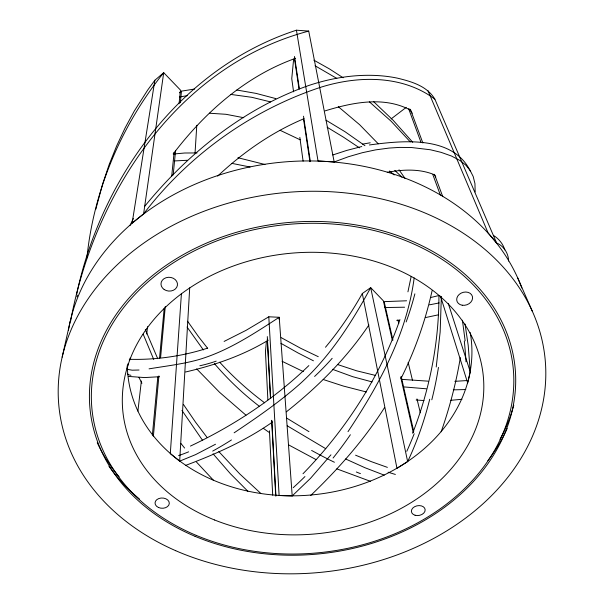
<?xml version="1.0" encoding="UTF-8"?>
<svg xmlns="http://www.w3.org/2000/svg" width="604" height="604" viewBox="0 0 604 604"><rect width="100%" height="100%" fill="white"/><g stroke="black" fill="none" stroke-linecap="round" stroke-linejoin="round"><path stroke-width="0.91" d="M139.033 370.018L132.163 370.184L128.463 369.557L127.278 368.946L127.301 365.586M438.927 296.254C438.874 343.042 429.678 389.701 412.63 433.234M189.701 287.866L179.675 461.146L195.643 454.601L215.515 444.234M475.159 191.959L474.94 183.518L473.181 176.481L470.078 170.32L465.699 165.051L459.908 160.468L451.498 156.036L441.109 152.351L430.38 149.762L411.407 147.512L399.335 147.414L389.036 148.071L375.628 149.875L362.362 152.699L348.523 156.693L334.178 161.963L318.021 160.974L296.428 30.2C180.551 67.844 101.374 178.044 76.67 294.088M195.054 152.955L196.783 125.315M181.442 293.378L170.298 453.612L179.675 461.146M152.374 435.167L157.78 377.024M159.532 358.195L164.182 308.274M153.34 436.594L158.905 375.914M160.573 357.772L165.277 306.477M266.424 341.373L265.443 351.551L267.882 399.924M293.635 59.169L291.755 78.618L293.574 91.823M173.167 174.956L175.598 150.426M180.339 102.695L181.487 91.136L194.579 89.045M86.923 257.863C93.665 190.373 121.344 125.473 163.714 72.676L180.453 90.064L179.063 103.692M171.695 176.217L174.126 152.306M279.033 319.071L279.214 317.281L268.795 316.798L246.024 330.358L224.114 341.426M137.916 411.113L141.359 381.011M146.719 334.02L147.557 326.666M154.873 80.249L132.133 223.11L143.609 213.884L163.714 72.676L154.873 80.249L147.754 89.958L134.322 110.977L125.081 127.98L116.663 145.889L109.165 164.567L102.71 183.744L96.504 206.613M127.278 368.946L128.025 363.714M436.224 366.99L440.15 332.004L441.365 296.458M414.178 277.916C406.786 334.208 379.018 385.065 348.01 431.649M460.339 357.598C456.171 382.838 449.61 407.655 441.162 431.792M70.517 321.577C93.877 194.02 177.297 65.76 308.719 31.098L334.178 161.963M411.188 276.375L407.934 291.838M62.167 357.13L70.26 321.162M432.094 290.675C425.359 321.071 414.918 350.66 401.003 378.512M465.042 324.001L468.206 345.405L470.267 371.807L467.67 382.966L440.497 296.126M95.923 209.09L96.308 207.436M429.716 399.236C424.378 420.663 417.092 441.622 407.655 461.599L396.971 468.311L362.309 293.536L370.675 287.64L383.366 300.822L392.253 339.954M399.961 319.644C379.614 377.304 345.662 430.063 302.997 473.732M129.951 225.609L133.325 218.505M362.309 293.536C351.634 312.472 339.425 330.569 325.488 347.255M384.529 407.617C363.978 440.067 338.285 468.968 310.66 495.537M368.923 324.96C346.553 358.338 317.734 386.968 286.341 411.853M173.182 153.922C204.839 112.382 245.768 76.044 295.575 58.301M143.609 213.884C188.063 155.681 250.192 110.811 319.705 87.58C357.138 75.583 402.143 74.632 434.865 99.169L496.594 242.951C503.728 245.956 508.545 253.325 508.583 261.049M330.947 454.827L310.562 478.285L292.2 495.922L279.123 495.529L268.795 316.798M144.681 206.341C187.814 153.544 243.291 108.712 308.055 85.73C325.805 79.736 344.386 76.013 363.132 75.394C374.608 75.017 386.16 75.802 397.409 78.15C411.369 81.525 427.036 85.957 434.865 99.169M308.863 365.586C274.473 398.942 233.627 425.616 190.426 446.092M217.651 176.104C243.004 152.412 271.913 132.117 304.016 118.694M179.448 92.85L181.487 91.136M391.075 118.95L406.273 107.338M272.615 421.962C246.017 440.626 216.134 453.966 185.821 465.322M234.126 432.819C256.353 417.923 278.474 402.694 298.633 385.05C329.12 358.029 351.437 323.2 370.675 287.64L407.655 461.599M268.259 340.188C242.838 355.628 214.412 365.307 185.556 371.996M332.819 154.964L346.583 150.464L361.781 146.523M207.572 348.146C183.042 356.073 156.806 359.886 131.083 359.335M325.058 110.887C352.245 102.529 383.661 95.976 410.176 109.966M438.98 295.515L431.097 297.425M438.647 314.767L425.337 317.613M439.131 302.944L429.436 304.846M179.388 97.025L187.595 95.583M369.399 144.968C402.204 140.566 453.43 134.964 470.584 171.664M387.262 172.299C402.876 169.498 419.697 168.501 434.623 174.85M149.06 368.848C165.496 366.115 182.136 364.22 198.233 359.765C227.731 351.151 253.688 333.846 279.214 317.281L292.2 495.922M173.771 153.99L184.688 153.008L197.032 152.94M461.954 399.297L450.788 400.301M159.471 376.73L144.62 377.568L128.539 376.428M466.673 380.573L454.842 381.335M174.148 160.951L187.565 160.271M406.583 300.784L384.152 301.638L392.94 340.195M465.812 389.535L453.302 389.867M404.612 307.209L384.461 307.557M396.707 320.339L399.508 320.286M209.437 113.227L225.949 114.292L243.759 117.712M428.13 381.162L401.932 379.372M423.985 400.527L416.164 400.014M426.243 388.787L403.427 386.87M296.428 30.2L308.719 31.098M230.562 94.39L251.913 97.327L270.652 101.925M236.844 90.026L256.149 93.416L275.885 98.618M231.876 163.367L250.079 167.014M237.916 157.72L264.967 164.484M375.613 375.454L356.639 370.803L337.508 364.514M372.132 381.924L352.653 376.669L332.472 369.301M366.432 391.996L343.344 386.054L323.193 379.501M370.614 481.388L336.836 468.87M387.391 467.368L371.43 461.683L355.567 455.197M384.235 475.144L364.839 467.677L345.601 458.964M280.052 130.268L300.18 139.811M318.27 356.692L300.792 348.349L281.215 337.644M303.359 371.611L282.083 361.29M313.453 360.807L298.248 353.068L280.935 343.329M315.824 459.47L288.886 445.027M313.846 60.151L329.535 68.969L343.132 77.78M315.046 65.76L336.805 78.407M325.767 448.712L287.225 425.797M326.017 120.211L344.967 131.68L364.952 145.692M308.954 431.641L286.84 418.195M327.142 127.24L343.533 137.214L359.471 147.852M493.325 235.333C498.708 238.64 503.011 243.812 504.838 249.905M269.535 432.675L263.223 428.251M264.627 402.8C248.403 390.728 233.318 377.123 219.675 362.189M338.308 106.697L359.599 124.673L378.225 143.775M259.108 406.099C242.748 393.597 227.799 379.282 214.443 363.616M245.979 415.19L219.577 392.313L196.678 368.893M369.429 101.872L391.15 121.261L410.222 141.827M389.565 170.97L394.216 174.956M260.724 493.34L239.931 474.11L218.814 451.588M373.498 101.532L393.159 120.302L412.736 142.28M394.737 170.381L401.97 177.153M247.859 491.256L230.411 473.725L213.061 453.823M213.537 480.346L196.519 462.098M496.594 242.951L488.1 232.948L428.01 90.728M207.716 348.41L198.603 336.798L187.587 321.245M184.613 448.047L180.906 443.419M207.044 437.409L195.613 422.279L183.389 404.386M203.359 349.935L187.029 326.99M202.695 440.558L181.963 410.433M399.017 169.799L405.095 178.497M409.542 109.022L412.245 113.25M434.208 174.45L435.801 176.957M141.917 383.276L138.95 377.409M157.712 358.67L145.33 329.633M153.733 359.478L143.193 334.186M517.537 277.546L532.335 311.294M130.117 358.112L130.69 359.456M410.365 109.271L422.86 142.989M434.465 174.299L442.755 196.662M408.651 108.765L420.867 142.016M432.864 174.662L440.384 195.115M470.267 371.807L448.319 303.586M397.893 319.916L398.753 323.48M408.161 362.423L412.517 380.467M416.971 398.919L420.324 412.781M401.26 376.7L413.74 431.445M400.656 376.987L413.31 432.691M462.407 320.226L465.148 340.815M294.503 56.459L299.41 88.984M303.518 116.21L310.297 161.147M294.397 58.15L298.98 88.743M303.555 119.245L309.928 161.713M299.833 137.342L303.102 161.147M267.3 336.579L270.652 398.572M271.845 420.618L275.93 496.027M267.285 339.267L270.456 398.149M271.649 420.301L275.726 495.846M269.444 430.788L272.691 495.159M362.642 144.152A448.032 218.24 -57 0 1 370.229 142.801M68.456 330.146A232.721 186.175 -5.5 0 1 281.728 162.182A232.721 186.175 -5.5 0 1 521.788 287.987M77.01 296.851A469.852 448.244 48.5 0 1 77.38 295.175M130.94 375.288A457.258 25.708 -19.2 0 1 127.565 374.035M129.264 360.158A550.893 37.289 -24.5 0 1 129.709 359.048M216.187 361.147A449.95 159.184 -59.9 0 1 199.849 365.752M470.222 332.555A172.601 137.606 -5.5 0 1 312.985 494.812A172.601 137.606 -5.5 0 1 127.331 365.858M188.652 451.822A612.985 222.544 -64.7 0 1 178.595 455.627M231.46 439.946A496.307 158.542 -56.7 0 1 212.691 451.097M332.155 358.323A446.258 305.994 77.9 0 1 314.593 376.451M304.945 476.564A585.495 434.669 69 0 1 293.227 487.67M350.373 434.737A484.786 349.98 83.6 0 1 333.076 458.021M414.873 293.854A403.97 352.396 20.7 0 1 406.16 321.94M395.371 474.434A557.5 322.023 63.9 0 1 388.1 472.2M360.429 473.634A450.093 224.235 54.1 0 1 356.315 471.988M334.405 462.249A450.093 224.235 54.1 0 1 311.604 450.425M414.201 433.748A506.25 448.04 3.9 0 1 406.794 451.339M438.451 367.406A439.523 402.558 17.9 0 1 431.815 399.788M464.302 341.056A435.31 362.166 -66.7 0 1 465.994 361.834M513.778 405.231A217.417 170.645 -5.5 0 1 500.021 439.229M119.139 476.813A217.417 170.645 -5.5 0 1 97.267 442.762M507.209 428.462A219.305 172.155 -5.5 0 1 487.889 460.656M139.418 498.987A219.305 172.155 -5.5 0 1 108.931 466.228M214.579 519.984A181.087 140.868 -5.5 0 0 483.804 385.042A181.087 140.868 -5.5 0 0 210.796 275.711A181.087 140.868 -5.5 0 0 214.579 519.984M196.247 535.393A211.627 164.9 -5.5 0 0 513.823 381.358A211.627 164.9 -5.5 0 0 197.689 249.21A211.627 164.9 -5.5 0 0 196.247 535.393M462.264 305.239A8.086 6.501 -17.7 0 0 472.396 296.421A8.086 6.501 -17.7 0 0 459.251 294.39A8.086 6.501 -17.7 0 0 462.264 305.239M415.099 515.257A6.946 4.923 -10 0 0 425.163 509.768A6.946 4.923 -10 0 0 414.578 506.718A6.946 4.923 -10 0 0 415.099 515.257M158.437 507.466A7.135 5.142 1.5 0 0 169.301 503.351A7.135 5.142 1.5 0 0 158.769 498.564A7.135 5.142 1.5 0 0 158.437 507.466M164.182 289.52A8.267 6.901 5 0 0 177.417 285.33A8.267 6.901 5 0 0 166.1 277.712A8.267 6.901 5 0 0 164.182 289.52M195.069 536.322A213.537 166.41 -5.5 0 0 515.703 381.132A213.537 166.41 -5.5 0 0 196.896 247.512A213.537 166.41 -5.5 0 0 195.069 536.322M175.689 550.689A244.25 190.721 -5.5 0 0 545.759 377.447A244.25 190.721 -5.5 0 0 184.545 219.501A244.25 190.721 -5.5 0 0 175.689 550.689"/></g></svg>
